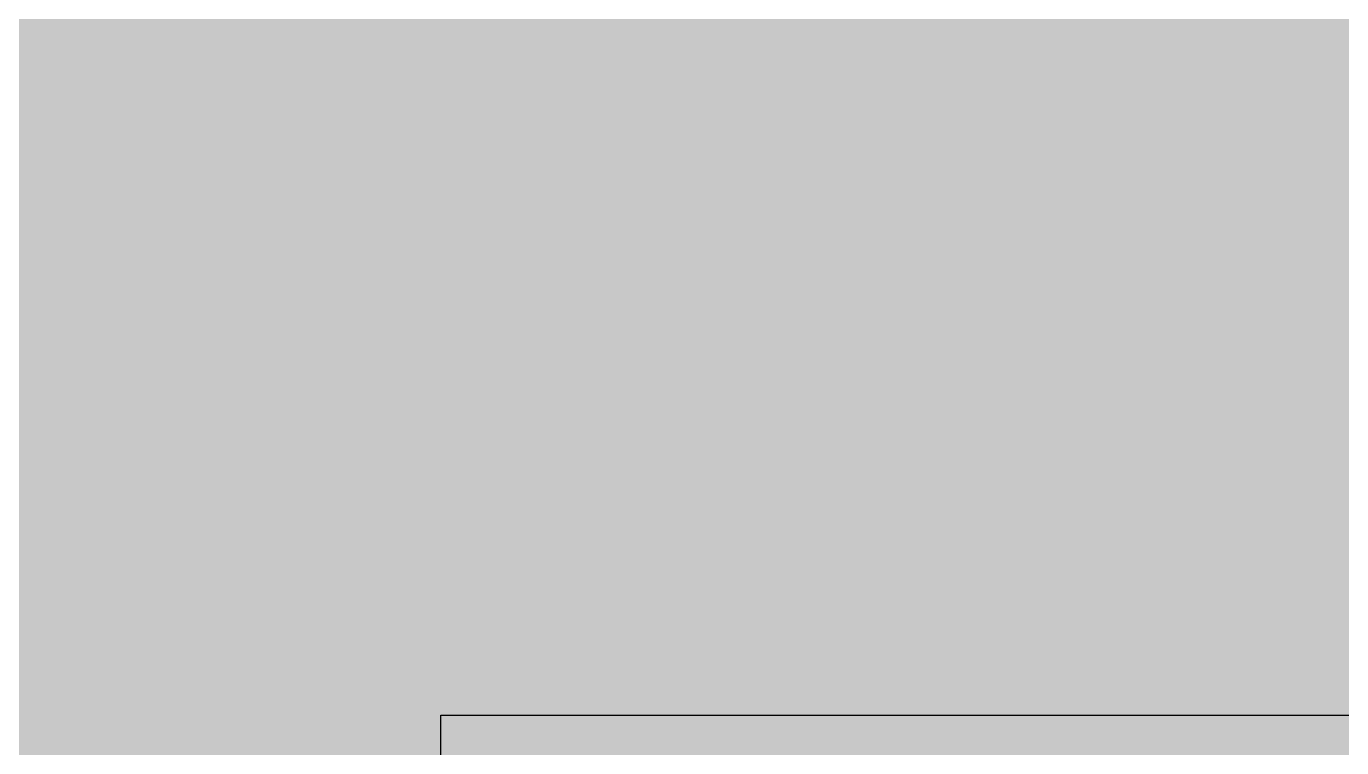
# Model space of a CAD drawing. Header units: centimetres. Extents: x 0 to 1099704, y -139216 to 99734.
# Drawn here: x 847293 to 847670.6, y -22845.4 to -22638.3 of the extents above; entities that cross this region are included whole.
import ezdxf

# ---------------------------------------------------------------- set-up
doc = ezdxf.new("R2010")
doc.units = ezdxf.units.CM
doc.header["$LTSCALE"] = 4
for name, color, linetype in [('0.2', 2, 'Continuous'), ('0.4', 4, 'Continuous'), ('0.6', 6, 'Continuous')]:
    doc.layers.add(name, color=color, linetype=linetype)

msp = doc.modelspace()

# ---------------------------------------------------------------- hatches: boundary and pattern name
at = {"layer": '0.2', "true_color": 0x000000}
h = msp.add_hatch(color=18, dxfattribs=at)
h.dxf.hatch_style = 1
h.paths.add_polyline_path([(847436.984, -22851.036), (847636.984, -22851.036), (847636.984, -22861.036), (847651.984, -22861.036), (847651.984, -22851.036), (847661.984, -22851.036), (847972.587, -22851.036), (847972.587, -22836.036), (847661.984, -22836.036), (847421.984, -22836.036), (847411.984, -22836.036), (847411.984, -22851.036), (847421.984, -22851.036), (847421.984, -22985.897), (847436.984, -22985.897), (847436.984, -22923.95), (847436.984, -22919.95)])
at = {"layer": '0.4', "true_color": 0xf8f3ec}
h = msp.add_hatch(color=7, dxfattribs=at)
h.dxf.hatch_style = 1
h.paths.add_polyline_path([(861342.461, -28259.322), (861342.461, -19037.773), (839953.654, -19037.773), (839953.654, -28259.322)])

# ---------------------------------------------------------------- linework, layer by layer
at = {"layer": '0.6'}
msp.add_line((847411.984, -22851.036), (847411.984, -22836.036), dxfattribs=at)
for points in [[(847411.984, -22836.036), (847436.984, -22836.036)], [(847421.984, -22836.036), (847661.984, -22836.036)], [(847661.984, -22836.036), (847972.587, -22836.036)]]:
    msp.add_lwpolyline(points, dxfattribs=at)

doc.saveas('drawing.dxf')
